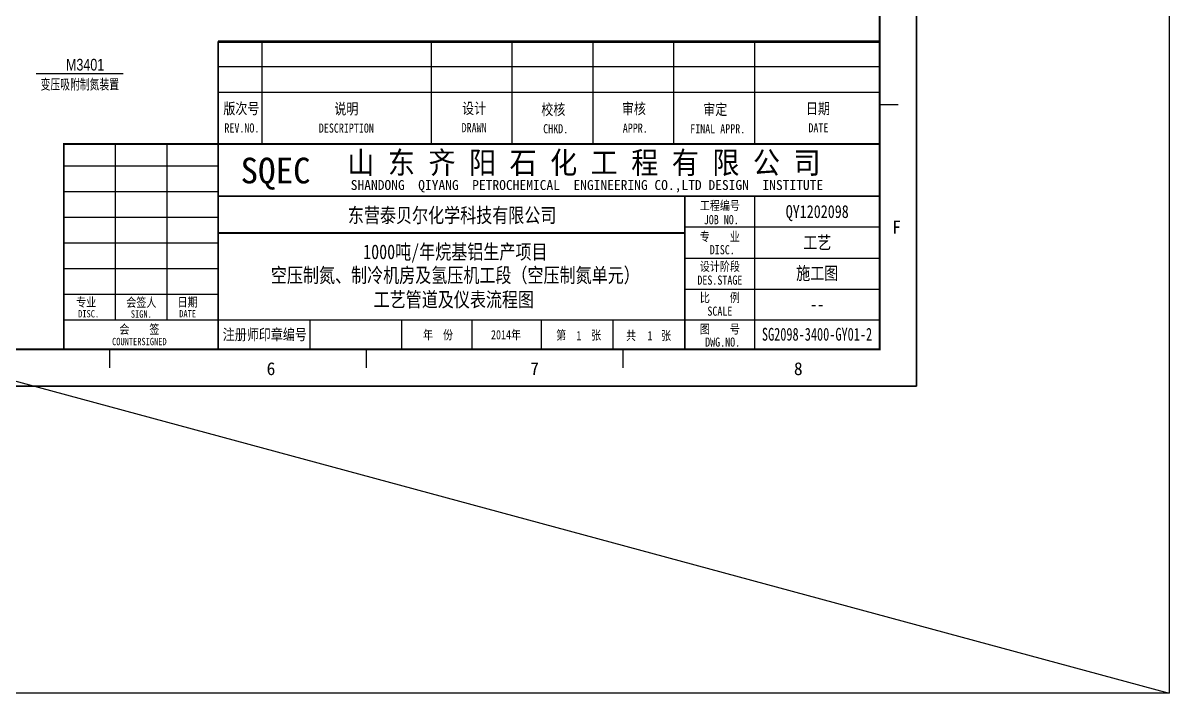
# Model space of a CAD drawing. Header units: millimetres. Extents: x 9671 to 25689, y -17516 to -2951.
# Drawn here: x 24732 to 25043.9, y -3579.6 to -3397.1 of the extents above; entities that cross this region are included whole.
import ezdxf
from ezdxf.enums import TextEntityAlignment as Align

# ---------------------------------------------------------------- set-up
doc = ezdxf.new("R2010")
doc.units = ezdxf.units.MM
doc.layers.add('sb', color=2, linetype='Continuous')
doc.layers.add('图框', color=4, linetype='Continuous')
doc.styles.add('QSDI', font='SimSun.ttf', dxfattribs={"width": 0.8})
doc.styles.add('标准绘图汉字', font='VCADTXT1', dxfattribs={"width": 0.8, "bigfont": 'VCADHZ'})

# ---------------------------------------------------------------- blocks, each defined once
blk = doc.blocks.new('2#图框，横')
for p, q in [((8371.69, 420), (8371.69, 0)), ((8371.69, 0), (8371.69, 297)), ((8361.69, 76.67), (8366.69, 76.67)), ((8152.07, 10), (8152.07, 5)), ((8221.94, 10), (8221.94, 5)), ((8291.82, 10), (8291.82, 5)), ((8371.69, 0), (7777.69, 0)), ((7951.69, 0), (8371.69, 0))]:
    blk.add_line(p, q)
blk.add_lwpolyline([(7802.69, 10, 1, 1, 0), (7802.69, 410, 0.6, 0.6, 0), (8361.69, 410, 0.6, 0.6, 0), (8361.69, 10, 0.6, 0.6, 0)], format="xyseb", close=True)
at = {"style": 'QSDI'}
for s, p in [('F', (8365.11, 41.52)), ('6', (8194.86, 2.98)), ('7', (8266.61, 2.98)), ('8', (8338.36, 2.98))]:
    blk.add_text(s, height=3.5, dxfattribs=at).set_placement(p)
blk = doc.blocks.new('1#图签 分单元')
at = {"linetype": 'Continuous'}
blk.add_line((1975.77, -263.93), (2155.77, -263.93), dxfattribs=at)
for p, q in [((1987.77, -291.93), (1987.77, -264.26)), ((2033.77, -291.93), (2033.77, -264.26)), ((2055.77, -291.93), (2055.77, -264.26)), ((2077.77, -291.93), (2077.77, -264.26)), ((2099.77, -291.93), (2099.77, -264.26)), ((2121.77, -291.73), (2121.77, -264.26)), ((2155.77, -263.93), (2155.77, -347.93)), ((1975.77, -270.93), (2155.77, -270.93)), ((1975.77, -277.93), (2155.77, -277.93)), ((1947.77, -291.99), (1947.77, -339.93)), ((1961.77, -291.99), (1961.77, -339.93)), ((1933.77, -297.93), (1975.77, -297.93)), ((1933.77, -304.93), (1975.77, -304.93)), ((2121.81, -347.93), (2121.81, -306.23)), ((1933.77, -311.93), (1975.77, -311.93)), ((2102.77, -314.6), (2155.77, -314.6)), ((1933.77, -318.93), (1975.77, -318.93)), ((2102.77, -323.1), (2155.85, -323.1)), ((1933.77, -325.93), (1975.77, -325.93)), ((1933.77, -332.93), (1975.77, -332.93)), ((2102.77, -331.53), (2155.77, -331.53)), ((1933.77, -339.93), (2155.77, -339.93)), ((2000.77, -347.93), (2000.77, -339.93)), ((2025.77, -347.93), (2025.77, -339.93)), ((2044.77, -339.93), (2044.77, -347.93)), ((2063.77, -347.93), (2063.77, -339.93)), ((2083.27, -347.93), (2083.27, -339.93)), ((1933.77, -347.93), (2155.77, -347.93))]:
    blk.add_line(p, q)
at = {"linetype": 'Continuous', "const_width": 0.5}
for points in [[(2155.77, -264.26), (1975.77, -264.26), (1975.77, -291.99)], [(1975.77, -291.99), (1933.77, -291.99), (1933.77, -347.93)], [(2155.77, -291.99), (1975.77, -291.99), (1975.77, -347.93)], [(1975.77, -306.23), (2155.77, -306.23)], [(2102.77, -347.93), (2102.77, -306.03)], [(1975.77, -316.23), (2102.77, -316.23)]]:
    blk.add_lwpolyline(points, dxfattribs=at)
at = {"style": 'QSDI', "width": 0.8}
for s, height, p in [('版次号', 3, (1982.07, -283.85)), ('说明', 3, (2010.64, -283.93)), ('设计', 3, (2045.41, -283.81)), ('校核', 3, (2066.96, -284.11)), ('审核', 3, (2088.89, -283.87)), ('审定', 3, (2111.02, -284.11)), ('日期', 3, (2138.99, -283.84)), ('工程编号', 2.5, (2112.29, -310.01)), ('JOB NO.', 2.5, (2112.68, -313.87)), ('专    业', 2.5, (2112.29, -318.47)), ('DISC.', 2.5, (2112.95, -322.05)), ('设计阶段', 2.5, (2112.29, -326.58)), ('DES.STAGE', 2.5, (2112.29, -330.33)), ('专业', 2.5, (1939.85, -336.31)), ('会签人', 2.5, (1954.84, -336.38)), ('日期', 2.5, (1967.44, -336.31)), ('比    例', 2.5, (2112.29, -335.09)), ('SCALE', 2.5, (2112.29, -338.78)), ('会    签', 2.5, (1954.31, -343.71)), ('年  份', 2.5, (2035.59, -345.21)), ('第     张', 2.5, (2073.87, -345.3)), ('共     张', 2.5, (2092.88, -345.43)), ('图    号', 2.5, (2112.29, -343.66)), ('DWG.NO.', 2.5, (2113.05, -347.21))]:
    blk.add_text(s, height=height, dxfattribs=at).set_placement(p, align=Align.CENTER)
at = {"linetype": 'Continuous', "style": 'QSDI', "width": 0.8}
for s, height, p in [('REV.NO.', 2.5, (1982.22, -288.89)), ('DESCRIPTION', 2.5, (2010.64, -288.93)), ('DRAWN', 2.5, (2045.41, -288.81)), ('CHKD.', 2.5, (2067.61, -289.11)), ('APPR.', 2.5, (2089.27, -288.93)), ('FINAL APPR.', 2.5, (2111.7, -289.11)), ('DATE', 2.5, (2139.11, -288.84)), ('DISC.', 2, (1940.51, -339.24)), ('SIGN.', 2, (1954.84, -339.31)), ('DATE', 2, (1967.44, -339.24)), ('COUNTERSIGNED', 2, (1954.31, -346.81))]:
    blk.add_text(s, height=height, dxfattribs=at).set_placement(p, align=Align.CENTER)
at = {"style": 'QSDI', "width": 0.9}
blk.add_text('山 东 齐 阳 石 化 工 程 有 限 公 司', height=6, dxfattribs=at).set_placement((2010.9, -300.09))
at = {"style": 'QSDI'}
blk.add_text('SQEC', height=7, dxfattribs=at).set_placement((1991.38, -299.24), align=Align.MIDDLE_CENTER)
blk.add_text('SHANDONG  QIYANG  PETROCHEMICAL  ENGINEERING CO.,LTD DESIGN  INSTITUTE', height=2.7, dxfattribs=at).set_placement((2011.83, -304.53))
at = {"style": 'QSDI', "width": 0.8}
blk.add_text('注册师印章编号', height=3, dxfattribs=at).set_placement((1988.45, -343.83), align=Align.MIDDLE)
for tag, height, p in [('1', 3.5, (2138.79, -310.42)), ('建设单位名称', 4, (2039.43, -311.43)), ('2', 3.5, (2138.79, -318.85)), ('项目或装置名称', 4, (2040.3, -321.37)), ('单元名称', 4, (2040.3, -327.75)), ('3', 3.5, (2138.79, -327.21)), ('XXX图', 4, (2039.89, -334.37)), ('4', 3.5, (2138.79, -335.63)), ('2011年', 2.5, (2054.08, -343.96)), ('1', 2.5, (2073.9, -344.2)), ('1', 2.5, (2093.27, -344.2)), ('6', 3.5, (2138.79, -343.93))]:
    blk.add_attdef(tag, text='', height=height, dxfattribs=at).set_placement(p, align=Align.MIDDLE_CENTER)

msp = doc.modelspace()

# ---------------------------------------------------------------- linework, layer by layer
at = {"layer": 'sb', "color": 4}
msp.add_line((22720.71, -2950.5), (25043.94, -3579.58), dxfattribs=at)
msp.add_lwpolyline([(22720.71, -2950.5), (25043.94, -2950.5), (25043.94, -3579.58), (22720.71, -3579.58)], close=True, dxfattribs=at)
at = {"layer": '图框', "color": 7, "const_width": 0.353}
msp.add_lwpolyline([(24735.54, -3410.88), (24759.31, -3410.88)], dxfattribs=at)

# ---------------------------------------------------------------- block references
msp.add_blockref('2#图框，横', (16603.48, -3495.96))
at = {"color": 1}
ref = msp.add_blockref('1#图签 分单元', (22809.4, -3138.03), dxfattribs=at)
ref.add_attrib('建设单位名称', '东营泰贝尔化学科技有限公司', dxfattribs={"height": 4, "style": 'QSDI', "width": 0.8}).set_placement((24848.83, -3449.45), align=Align.MIDDLE_CENTER)
ref.add_attrib('1', 'QY1202098', dxfattribs={"height": 3.5, "style": 'QSDI', "width": 0.8}).set_placement((24948.19, -3448.44), align=Align.MIDDLE_CENTER)
ref.add_attrib('2', '工艺', dxfattribs={"height": 3.5, "style": 'QSDI', "width": 0.8}).set_placement((24948.19, -3456.88), align=Align.MIDDLE_CENTER)
ref.add_attrib('4', '--', dxfattribs={"height": 3.5, "style": 'QSDI', "width": 0.8}).set_placement((24948.19, -3473.65), align=Align.MIDDLE_CENTER)
ref.add_attrib('3', '施工图', dxfattribs={"height": 3.5, "style": 'QSDI', "width": 0.8}).set_placement((24948.19, -3465.24), align=Align.MIDDLE_CENTER)
ref.add_attrib('6', 'SG2098-3400-GY01-2', dxfattribs={"height": 3.5, "style": 'QSDI', "width": 0.7}).set_placement((24948.13, -3481.85), align=Align.MIDDLE_CENTER)
ref.add_attrib('1', '1', dxfattribs={"height": 2.5, "style": 'QSDI', "width": 0.8}).set_placement((24883.31, -3482.23), align=Align.MIDDLE_CENTER)
ref.add_attrib('1', '1', dxfattribs={"height": 2.5, "style": 'QSDI', "width": 0.8}).set_placement((24902.68, -3482.23), align=Align.MIDDLE_CENTER)
ref.add_attrib('2011年', '2014年', dxfattribs={"height": 2.5, "style": 'QSDI', "width": 0.8}).set_placement((24863.49, -3481.98), align=Align.MIDDLE_CENTER)
ref.add_attrib('项目或装置名称', '1000吨/年烷基铝生产项目', dxfattribs={"height": 4, "style": 'QSDI', "width": 0.8}).set_placement((24849.7, -3459.4), align=Align.MIDDLE_CENTER)
ref.add_attrib('XXX图', '工艺管道及仪表流程图', dxfattribs={"height": 4, "style": 'QSDI', "width": 0.8}).set_placement((24849.29, -3472.4), align=Align.MIDDLE_CENTER)
ref.add_attrib('单元名称', '空压制氮、制冷机房及氢压机工段（空压制氮单元）', dxfattribs={"height": 4, "style": 'QSDI', "width": 0.8}).set_placement((24849.7, -3465.77), align=Align.MIDDLE_CENTER)

# ---------------------------------------------------------------- texts
at = {"layer": '图框', "color": 7, "style": '标准绘图汉字', "width": 0.8}
msp.add_text('变压吸附制氮装置', height=3.178, dxfattribs=at).set_placement((24747.52, -3413.73), align=Align.MIDDLE)
at = {"layer": '图框', "color": 7, "insert": (24743.75, -3406.85), "char_height": 3.178, "width": 2851.3784, "attachment_point": 1, "style": '标准绘图汉字'}
msp.add_mtext('M3401', dxfattribs=at)

doc.saveas('drawing.dxf')
